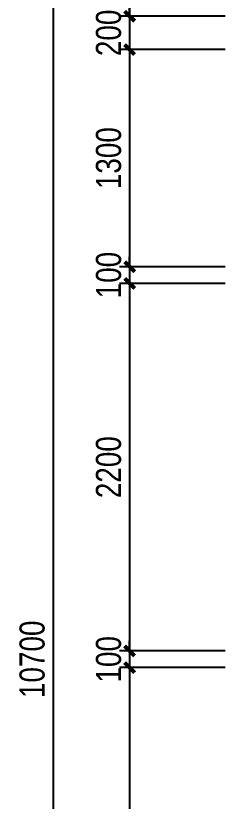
# Model space of a CAD drawing. Extents: x 160245 to 405305, y -111140 to 232735.
# Drawn here: x 268272 to 269583, y 509 to 5212 of the extents above; entities that cross this region are included whole.
import ezdxf

# ---------------------------------------------------------------- set-up
doc = ezdxf.new("R2010")
doc.units = 0
doc.header["$LTSCALE"] = 10
doc.header["$MEASUREMENT"] = 0
doc.layers.get('Defpoints').update_dxf_attribs({"color": 229})
doc.layers.add('P-o 原建筑尺寸', color=8, linetype='Continuous')
doc.styles.add('PDC DIM', font='PMingLiU-ExtB.ttf', dxfattribs={"width": 0.85})
doc.dimstyles.new('PDC-A2', dxfattribs={"dimscale": 0, "dimtxt": 2.5, "dimasz": 1, "dimexe": 1, "dimexo": 1, "dimgap": 0.7, "dimtad": 1, "dimdec": 0, "dimtxsty": 'PDC DIM', "dimblk": 'ARCHTICK', "dimcen": 1, "dimdle": 1, "dimclrd": 8, "dimclre": 8, "dimclrt": 9, "dimadec": 0, "dimazin": 0, "dimtfac": 1, "dimtdec": 0, "dimtix": 1, "dimtmove": 2, "dimatfit": 3, "dimldrblk": 'PDC A2 T R', "dimfxl": 10, "dimfxlon": 1, "dimarcsym": 0})

# ---------------------------------------------------------------- blocks, each defined once
blk = doc.blocks.new('_ArchTick')
at = {"color": 0, "linetype": 'ByBlock', "const_width": 0.4}
blk.add_lwpolyline([(-0.5, -0.5), (0.5, 0.5)], dxfattribs=at)
blk = doc.blocks.new('*D1056')
at = {"layer": 'Defpoints', "color": 0, "transparency": 16777216}
for p in [(269583.5, 6509.4), (268952.7, 5209.4), (269583.5, 5209.4)]:
    blk.add_point(p, dxfattribs=at)
at = {"layer": 'P-o 原建筑尺寸', "color": 8, "lineweight": -2, "transparency": 16777216}
for p, q in [((268952.7, 6569.4), (268952.7, 5149.4)), ((269523.5, 6509.4), (268892.7, 6509.4)), ((269523.5, 5209.4), (268892.7, 5209.4))]:
    blk.add_line(p, q, dxfattribs=at)
at = {"layer": 'P-o 原建筑尺寸', "color": 8, "lineweight": -2, "transparency": 16777216, "xscale": 60, "yscale": 60, "zscale": 60}
for p, rotation in [((268952.7, 6509.4), 90), ((268952.7, 5209.4), 270)]:
    blk.add_blockref('_ArchTick', p, dxfattribs=dict(at, rotation=rotation))
at = {"layer": 'P-o 原建筑尺寸', "color": 9, "transparency": 16777216, "insert": (268827.2, 5859.4), "char_height": 150, "attachment_point": 5, "rotation": 90, "style": 'PDC DIM'}
blk.add_mtext('1300', dxfattribs=at)
blk = doc.blocks.new('PDC A2 T R')
at = {"color": 0, "linetype": 'ByBlock'}
blk.add_line((0, 0), (-2, 0), dxfattribs=at)
for points in [[(-2.147, 0.886), (-1.491, 1.345), (-0.6, 0), (0, 0)], [(-2.147, -0.886), (-1.491, -1.345), (-0.6, 0), (0, 0)]]:
    blk.add_solid(points, dxfattribs=at)
blk = doc.blocks.new('*D1057')
at = {"layer": 'Defpoints', "color": 0}
for p in [(269583.5, 5009.4), (268952.7, 3709.4), (269583.5, 3709.4)]:
    blk.add_point(p, dxfattribs=at)
at = {"layer": 'P-o 原建筑尺寸', "color": 8, "lineweight": -2}
for p, q in [((268952.7, 5069.4), (268952.7, 3649.4)), ((269523.5, 5009.4), (268892.7, 5009.4)), ((269523.5, 3709.4), (268892.7, 3709.4))]:
    blk.add_line(p, q, dxfattribs=at)
at = {"layer": 'P-o 原建筑尺寸', "color": 8, "lineweight": -2, "xscale": 60, "yscale": 60, "zscale": 60}
for p, rotation in [((268952.7, 5009.4), 90), ((268952.7, 3709.4), 270)]:
    blk.add_blockref('_ArchTick', p, dxfattribs=dict(at, rotation=rotation))
at = {"layer": 'P-o 原建筑尺寸', "color": 9, "insert": (268827.2, 4359.4), "char_height": 150, "attachment_point": 5, "rotation": 90, "style": 'PDC DIM'}
blk.add_mtext('1300', dxfattribs=at)
blk = doc.blocks.new('*D1058')
at = {"layer": 'Defpoints', "color": 0}
for p in [(269583.5, 3709.4), (268952.7, 3609.4), (269583.5, 3609.4)]:
    blk.add_point(p, dxfattribs=at)
at = {"layer": 'P-o 原建筑尺寸', "color": 8, "lineweight": -2}
for p, q in [((268952.7, 3709.4), (268952.7, 3769.4)), ((269523.5, 3709.4), (268892.7, 3709.4)), ((268952.7, 3709.4), (268952.7, 3609.4)), ((269523.5, 3609.4), (268892.7, 3609.4)), ((268952.7, 3609.4), (268952.7, 3549.4))]:
    blk.add_line(p, q, dxfattribs=at)
at = {"layer": 'P-o 原建筑尺寸', "color": 8, "lineweight": -2, "xscale": 60, "yscale": 60, "zscale": 60}
for p, rotation in [((268952.7, 3709.4), 270), ((268952.7, 3609.4), 90)]:
    blk.add_blockref('_ArchTick', p, dxfattribs=dict(at, rotation=rotation))
at = {"layer": 'P-o 原建筑尺寸', "color": 9, "insert": (268827.2, 3659.4), "char_height": 150, "attachment_point": 5, "rotation": 90, "style": 'PDC DIM'}
blk.add_mtext('100', dxfattribs=at)
blk = doc.blocks.new('*D1059')
at = {"layer": 'Defpoints', "color": 0}
for p in [(269583.5, 3609.4), (268952.7, 1409.4), (269583.5, 1409.4)]:
    blk.add_point(p, dxfattribs=at)
at = {"layer": 'P-o 原建筑尺寸', "color": 8, "lineweight": -2}
for p, q in [((268952.7, 3669.4), (268952.7, 1349.4)), ((269523.5, 3609.4), (268892.7, 3609.4)), ((269523.5, 1409.4), (268892.7, 1409.4))]:
    blk.add_line(p, q, dxfattribs=at)
at = {"layer": 'P-o 原建筑尺寸', "color": 8, "lineweight": -2, "xscale": 60, "yscale": 60, "zscale": 60}
for p, rotation in [((268952.7, 3609.4), 90), ((268952.7, 1409.4), 270)]:
    blk.add_blockref('_ArchTick', p, dxfattribs=dict(at, rotation=rotation))
at = {"layer": 'P-o 原建筑尺寸', "color": 9, "insert": (268827.2, 2509.4), "char_height": 150, "attachment_point": 5, "rotation": 90, "style": 'PDC DIM'}
blk.add_mtext('2200', dxfattribs=at)
blk = doc.blocks.new('*D1060')
at = {"layer": 'Defpoints', "color": 0}
for p in [(269583.5, 1409.4), (268952.7, 1309.4), (269583.5, 1309.4)]:
    blk.add_point(p, dxfattribs=at)
at = {"layer": 'P-o 原建筑尺寸', "color": 8, "lineweight": -2}
for p, q in [((268952.7, 1409.4), (268952.7, 1469.4)), ((269523.5, 1409.4), (268892.7, 1409.4)), ((268952.7, 1409.4), (268952.7, 1309.4)), ((269523.5, 1309.4), (268892.7, 1309.4)), ((268952.7, 1309.4), (268952.7, 1249.4))]:
    blk.add_line(p, q, dxfattribs=at)
at = {"layer": 'P-o 原建筑尺寸', "color": 8, "lineweight": -2, "xscale": 60, "yscale": 60, "zscale": 60}
for p, rotation in [((268952.7, 1409.4), 270), ((268952.7, 1309.4), 90)]:
    blk.add_blockref('_ArchTick', p, dxfattribs=dict(at, rotation=rotation))
at = {"layer": 'P-o 原建筑尺寸', "color": 9, "insert": (268827.2, 1359.4), "char_height": 150, "attachment_point": 5, "rotation": 90, "style": 'PDC DIM'}
blk.add_mtext('100', dxfattribs=at)
blk = doc.blocks.new('*D1041')
at = {"layer": 'Defpoints', "color": 0}
for p in [(269583.5, 1309.4), (268952.7, -2990.6), (269583.5, -2990.6)]:
    blk.add_point(p, dxfattribs=at)
at = {"layer": 'P-o 原建筑尺寸', "color": 8, "lineweight": -2}
for p, q in [((268952.7, 1369.4), (268952.7, -3050.6)), ((269523.5, 1309.4), (268892.7, 1309.4)), ((269523.5, -2990.6), (268892.7, -2990.6))]:
    blk.add_line(p, q, dxfattribs=at)
at = {"layer": 'P-o 原建筑尺寸', "color": 8, "lineweight": -2, "xscale": 60, "yscale": 60, "zscale": 60}
for p, rotation in [((268952.7, 1309.4), 90), ((268952.7, -2990.6), 270)]:
    blk.add_blockref('_ArchTick', p, dxfattribs=dict(at, rotation=rotation))
at = {"layer": 'P-o 原建筑尺寸', "color": 9, "insert": (268827.2, -840.6), "char_height": 150, "attachment_point": 5, "rotation": 90, "style": 'PDC DIM'}
blk.add_mtext('4300', dxfattribs=at)
blk = doc.blocks.new('*D1044')
at = {"layer": 'Defpoints', "color": 0, "transparency": 16777216}
for p in [(269583.5, 6709.4), (268496.2, -3990.6), (269583.5, -3990.6)]:
    blk.add_point(p, dxfattribs=at)
at = {"layer": 'P-o 原建筑尺寸', "color": 8, "lineweight": -2, "transparency": 16777216}
for p, q in [((268496.2, 6769.4), (268496.2, -4050.6)), ((269096.2, 6709.4), (268436.2, 6709.4)), ((269096.2, -3990.6), (268436.2, -3990.6))]:
    blk.add_line(p, q, dxfattribs=at)
at = {"layer": 'P-o 原建筑尺寸', "color": 8, "lineweight": -2, "transparency": 16777216, "xscale": 60, "yscale": 60, "zscale": 60}
for p, rotation in [((268496.2, 6709.4), 90), ((268496.2, -3990.6), 270)]:
    blk.add_blockref('_ArchTick', p, dxfattribs=dict(at, rotation=rotation))
at = {"layer": 'P-o 原建筑尺寸', "color": 9, "transparency": 16777216, "insert": (268370.7, 1359.4), "char_height": 150, "attachment_point": 5, "rotation": 90, "style": 'PDC DIM'}
blk.add_mtext('10700', dxfattribs=at)
blk = doc.blocks.new('*D1099')
at = {"layer": 'Defpoints', "color": 0, "transparency": 16777216}
for p in [(269583.5, 5209.4), (268952.7, 5009.4), (269583.5, 5009.4)]:
    blk.add_point(p, dxfattribs=at)
at = {"layer": 'P-o 原建筑尺寸', "color": 8, "lineweight": -2, "transparency": 16777216}
for p, q in [((268952.7, 5209.4), (268952.7, 5269.4)), ((269523.5, 5209.4), (268892.7, 5209.4)), ((268952.7, 5209.4), (268952.7, 5009.4)), ((269523.5, 5009.4), (268892.7, 5009.4)), ((268952.7, 5009.4), (268952.7, 4949.4))]:
    blk.add_line(p, q, dxfattribs=at)
at = {"layer": 'P-o 原建筑尺寸', "color": 8, "lineweight": -2, "transparency": 16777216, "xscale": 60, "yscale": 60, "zscale": 60}
for p, rotation in [((268952.7, 5209.4), 270), ((268952.7, 5009.4), 90)]:
    blk.add_blockref('_ArchTick', p, dxfattribs=dict(at, rotation=rotation))
at = {"layer": 'P-o 原建筑尺寸', "color": 9, "transparency": 16777216, "insert": (268827.2, 5109.4), "char_height": 150, "attachment_point": 5, "rotation": 90, "style": 'PDC DIM'}
blk.add_mtext('200', dxfattribs=at)

msp = doc.modelspace()

# ---------------------------------------------------------------- dimensions: what is measured, and where the dimension line sits
at = {"layer": 'P-o 原建筑尺寸'}
for base, p1, p2, picture, middle in [((268496.2, -3990.6), (269583.5, 6709.4), (269583.5, -3990.6), '*D1044', (268370.7, 1359.4)), ((268952.7, 5209.4), (269583.5, 6509.4), (269583.5, 5209.4), '*D1056', (268827.2, 5859.4)), ((268952.7, 5009.4), (269583.5, 5209.4), (269583.5, 5009.4), '*D1099', (268827.2, 5109.4)), ((268952.7, 3709.4), (269583.5, 5009.4), (269583.5, 3709.4), '*D1057', (268827.2, 4359.4)), ((268952.7, 3609.4), (269583.5, 3709.4), (269583.5, 3609.4), '*D1058', (268827.2, 3659.4)), ((268952.7, 1409.4), (269583.5, 3609.4), (269583.5, 1409.4), '*D1059', (268827.2, 2509.4)), ((268952.7, 1309.4), (269583.5, 1409.4), (269583.5, 1309.4), '*D1060', (268827.2, 1359.4)), ((268952.7, -2990.6), (269583.5, 1309.4), (269583.5, -2990.6), '*D1041', (268827.2, -840.6))]:
    dim = msp.add_linear_dim(base=base, p1=p1, p2=p2, angle=90, dimstyle='PDC-A2', override={"dimscale": 60}, dxfattribs=at)
    dim.commit()
    dim.dimension.update_dxf_attribs({"geometry": picture, "text_midpoint": middle})

doc.saveas('drawing.dxf')
